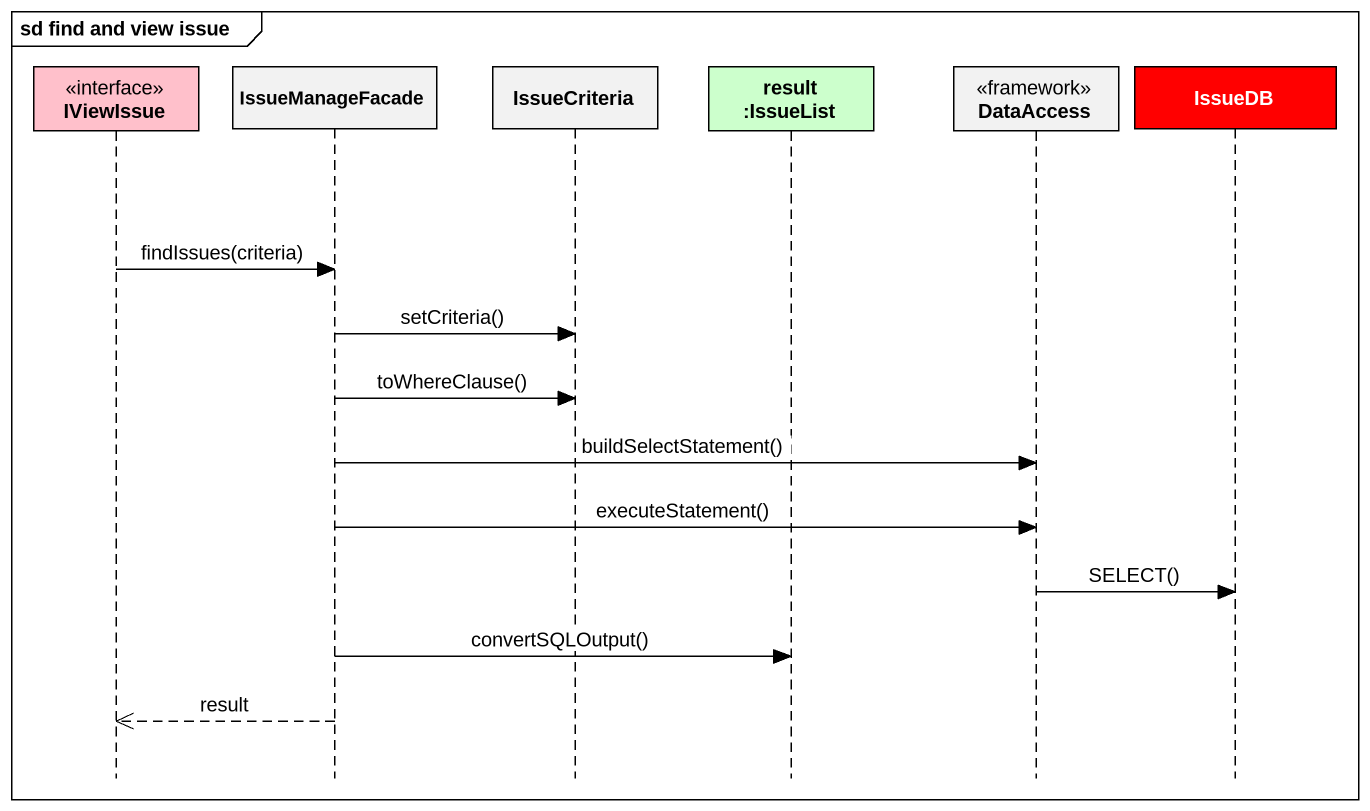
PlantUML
@startuml
mainframe sd find and view issue
hide footbox
participant IViewIssue <<interface>> #FFC0CB
participant IssueManageFacade
participant IssueCriteria
participant "result :IssueList" as result_IssueList #CCFFCC
participant DataAccess <<framework>>
participant IssueDB #FF0000

IViewIssue -> IssueManageFacade : findIssues(criteria)
IssueManageFacade -> IssueCriteria : setCriteria()
IssueManageFacade -> IssueCriteria : toWhereClause()
IssueManageFacade -> DataAccess : buildSelectStatement()
IssueManageFacade -> DataAccess : executeStatement()
DataAccess -> IssueDB : SELECT()
IssueManageFacade -> result_IssueList : convertSQLOutput()
IssueManageFacade -->> IViewIssue : result
@enduml
